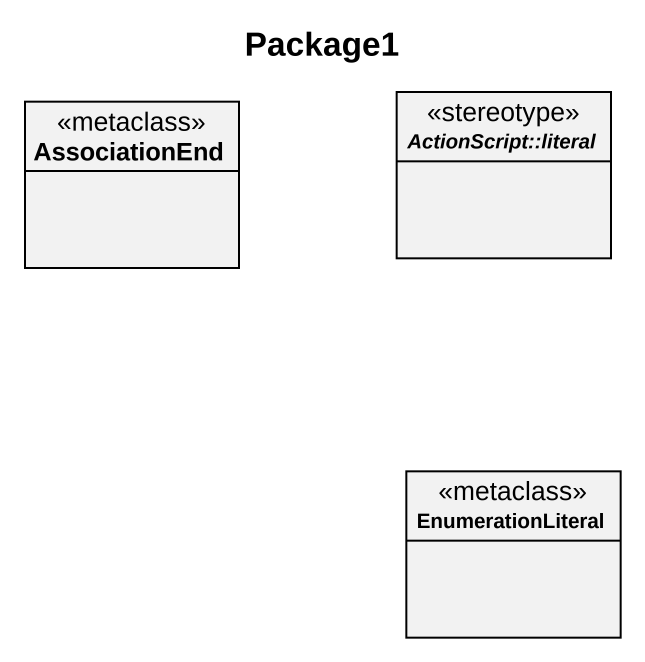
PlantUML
@startuml
title Package1
hide circle
hide empty members
class AssociationEnd <<metaclass>>
abstract class "ActionScript::literal" as ActionScript_literal <<stereotype>>
class EnumerationLiteral <<metaclass>>
@enduml
